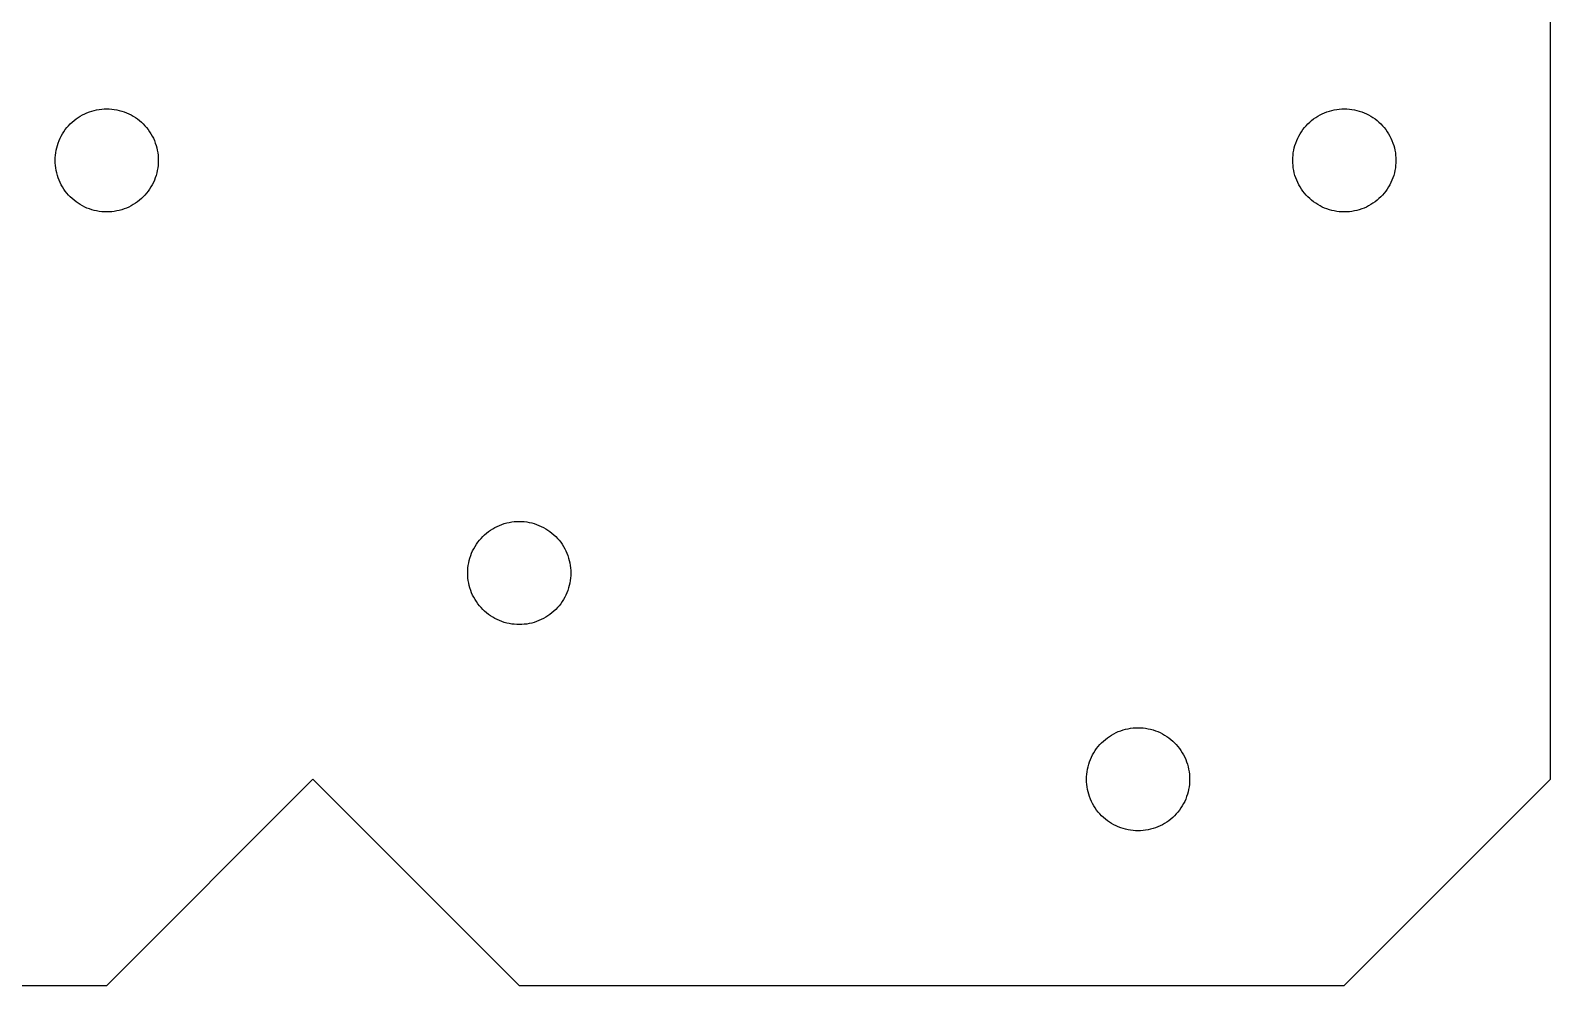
# Model space of a CAD drawing. Header units: metres. Extents: x -12 to 36, y -12 to 36.
# Drawn here: x 6.52 to 36, y -12 to 6.52 of the extents above; entities that cross this region are included whole.
import ezdxf

# ---------------------------------------------------------------- set-up
doc = ezdxf.new("R2010")
doc.units = ezdxf.units.M

msp = doc.modelspace()

# ---------------------------------------------------------------- linework, layer by layer
for p, q in [((36, -8), (36, 8)), ((7.29289, 4.70709), (7.32843, 4.74094)), ((7.32843, 4.74094), (7.3656, 4.77301)), ((7.3656, 4.77301), (7.4043, 4.80321)), ((7.4043, 4.80321), (7.44443, 4.83147)), ((7.44443, 4.83147), (7.48589, 4.85773)), ((7.48589, 4.85773), (7.52859, 4.88191)), ((7.52859, 4.88191), (7.57243, 4.90398)), ((7.57243, 4.90398), (7.61731, 4.92387)), ((7.61731, 4.92387), (7.6631, 4.94154)), ((7.6631, 4.94154), (7.7097, 4.95694)), ((7.7097, 4.95694), (7.75702, 4.97002)), ((7.75702, 4.97002), (7.8049, 4.98077)), ((7.8049, 4.98077), (7.85326, 4.98917)), ((7.85326, 4.98917), (7.90198, 4.99518)), ((7.90198, 4.99518), (7.95093, 4.99879)), ((7.95093, 4.99879), (8, 5)), ((8, 5), (8.04906, 4.99879)), ((8.04906, 4.99879), (8.09801, 4.99518)), ((8.09801, 4.99518), (8.14673, 4.98917)), ((8.14673, 4.98917), (8.19508, 4.98077)), ((8.19508, 4.98077), (8.24297, 4.97002)), ((8.24297, 4.97002), (8.29028, 4.95694)), ((8.29028, 4.95694), (8.33688, 4.94154)), ((8.33688, 4.94154), (8.38268, 4.92387)), ((8.38268, 4.92387), (8.42755, 4.90398)), ((8.42755, 4.90398), (8.47139, 4.88191)), ((8.47139, 4.88191), (8.5141, 4.85773)), ((8.5141, 4.85773), (8.55556, 4.83147)), ((8.55556, 4.83147), (8.59569, 4.80321)), ((8.59569, 4.80321), (8.63438, 4.77301)), ((8.63438, 4.77301), (8.67155, 4.74094)), ((8.67155, 4.74094), (8.70709, 4.70709)), ((31.2929, 4.70709), (31.3284, 4.74094)), ((31.3284, 4.74094), (31.3656, 4.77301)), ((31.3656, 4.77301), (31.4043, 4.80321)), ((31.4043, 4.80321), (31.4444, 4.83147)), ((31.4444, 4.83147), (31.4859, 4.85773)), ((31.4859, 4.85773), (31.5286, 4.88191)), ((31.5286, 4.88191), (31.5724, 4.90398)), ((31.5724, 4.90398), (31.6173, 4.92387)), ((31.6173, 4.92387), (31.6631, 4.94154)), ((31.6631, 4.94154), (31.7097, 4.95694)), ((31.7097, 4.95694), (31.757, 4.97002)), ((31.757, 4.97002), (31.8049, 4.98077)), ((31.8049, 4.98077), (31.8533, 4.98917)), ((31.8533, 4.98917), (31.902, 4.99518)), ((31.902, 4.99518), (31.9509, 4.99879)), ((31.9509, 4.99879), (32, 5)), ((32, 5), (32.0491, 4.99879)), ((32.0491, 4.99879), (32.098, 4.99518)), ((32.098, 4.99518), (32.1467, 4.98917)), ((32.1467, 4.98917), (32.1951, 4.98077)), ((32.1951, 4.98077), (32.243, 4.97002)), ((32.243, 4.97002), (32.2903, 4.95694)), ((32.2903, 4.95694), (32.3369, 4.94154)), ((32.3369, 4.94154), (32.3827, 4.92387)), ((32.3827, 4.92387), (32.4276, 4.90398)), ((32.4276, 4.90398), (32.4714, 4.88191)), ((32.4714, 4.88191), (32.5141, 4.85773)), ((32.5141, 4.85773), (32.5556, 4.83147)), ((32.5556, 4.83147), (32.5957, 4.80321)), ((32.5957, 4.80321), (32.6344, 4.77301)), ((32.6344, 4.77301), (32.6716, 4.74094)), ((32.6716, 4.74094), (32.7071, 4.70709)), ((7.07611, 4.38268), (7.09601, 4.42755)), ((7.09601, 4.42755), (7.11807, 4.47139)), ((7.11807, 4.47139), (7.14226, 4.5141)), ((7.14226, 4.5141), (7.16852, 4.55556)), ((7.16852, 4.55556), (7.19678, 4.59569)), ((7.19678, 4.59569), (7.22697, 4.63438)), ((7.22697, 4.63438), (7.25905, 4.67155)), ((7.25905, 4.67155), (7.29289, 4.70709)), ((8.70709, 4.70709), (8.74094, 4.67155)), ((8.74094, 4.67155), (8.77301, 4.63438)), ((8.77301, 4.63438), (8.80321, 4.59569)), ((8.80321, 4.59569), (8.83147, 4.55556)), ((8.83147, 4.55556), (8.85773, 4.5141)), ((8.85773, 4.5141), (8.88191, 4.47139)), ((8.88191, 4.47139), (8.90398, 4.42755)), ((8.90398, 4.42755), (8.92387, 4.38268)), ((31.0761, 4.38268), (31.096, 4.42755)), ((31.096, 4.42755), (31.1181, 4.47139)), ((31.1181, 4.47139), (31.1423, 4.5141)), ((31.1423, 4.5141), (31.1685, 4.55556)), ((31.1685, 4.55556), (31.1968, 4.59569)), ((31.1968, 4.59569), (31.227, 4.63438)), ((31.227, 4.63438), (31.259, 4.67155)), ((31.259, 4.67155), (31.2929, 4.70709)), ((32.7071, 4.70709), (32.741, 4.67155)), ((32.741, 4.67155), (32.773, 4.63438)), ((32.773, 4.63438), (32.8032, 4.59569)), ((32.8032, 4.59569), (32.8315, 4.55556)), ((32.8315, 4.55556), (32.8577, 4.5141)), ((32.8577, 4.5141), (32.8819, 4.47139)), ((32.8819, 4.47139), (32.904, 4.42755)), ((32.904, 4.42755), (32.9239, 4.38268)), ((7.00481, 4.09801), (7.01082, 4.14673)), ((7.01082, 4.14673), (7.01921, 4.19508)), ((7.01921, 4.19508), (7.02997, 4.24297)), ((7.02997, 4.24297), (7.04305, 4.29028)), ((7.04305, 4.29028), (7.05844, 4.33688)), ((7.05844, 4.33688), (7.07611, 4.38268)), ((8.92387, 4.38268), (8.94154, 4.33688)), ((8.94154, 4.33688), (8.95694, 4.29028)), ((8.95694, 4.29028), (8.97002, 4.24297)), ((8.97002, 4.24297), (8.98077, 4.19508)), ((8.98077, 4.19508), (8.98917, 4.14673)), ((8.98917, 4.14673), (8.99518, 4.09801)), ((31.0048, 4.09801), (31.0108, 4.14673)), ((31.0108, 4.14673), (31.0192, 4.19508)), ((31.0192, 4.19508), (31.03, 4.24297)), ((31.03, 4.24297), (31.0431, 4.29028)), ((31.0431, 4.29028), (31.0585, 4.33688)), ((31.0585, 4.33688), (31.0761, 4.38268)), ((32.9239, 4.38268), (32.9415, 4.33688)), ((32.9415, 4.33688), (32.9569, 4.29028)), ((32.9569, 4.29028), (32.97, 4.24297)), ((32.97, 4.24297), (32.9808, 4.19508)), ((32.9808, 4.19508), (32.9892, 4.14673)), ((32.9892, 4.14673), (32.9952, 4.09801)), ((7, 4), (7.00119, 4.04906)), ((7.00119, 3.95093), (7, 4)), ((7.00119, 4.04906), (7.00481, 4.09801)), ((7.00481, 3.90198), (7.00119, 3.95093)), ((7.01082, 3.85326), (7.00481, 3.90198)), ((7.01921, 3.8049), (7.01082, 3.85326)), ((8.98917, 3.85326), (8.98077, 3.8049)), ((8.99518, 3.90198), (8.98917, 3.85326)), ((8.99518, 4.09801), (8.99879, 4.04906)), ((8.99879, 3.95093), (8.99518, 3.90198)), ((8.99879, 4.04906), (9, 4)), ((9, 4), (8.99879, 3.95093)), ((31, 4), (31.0012, 4.04906)), ((31.0012, 3.95093), (31, 4)), ((31.0012, 4.04906), (31.0048, 4.09801)), ((31.0048, 3.90198), (31.0012, 3.95093)), ((31.0108, 3.85326), (31.0048, 3.90198)), ((31.0192, 3.8049), (31.0108, 3.85326)), ((32.9892, 3.85326), (32.9808, 3.8049)), ((32.9952, 3.90198), (32.9892, 3.85326)), ((32.9952, 4.09801), (32.9988, 4.04906)), ((32.9988, 3.95093), (32.9952, 3.90198)), ((32.9988, 4.04906), (33, 4)), ((33, 4), (32.9988, 3.95093)), ((7.02997, 3.75702), (7.01921, 3.8049)), ((7.04305, 3.7097), (7.02997, 3.75702)), ((7.05844, 3.6631), (7.04305, 3.7097)), ((7.07611, 3.61731), (7.05844, 3.6631)), ((7.09601, 3.57243), (7.07611, 3.61731)), ((7.11807, 3.52859), (7.09601, 3.57243)), ((8.90398, 3.57243), (8.88191, 3.52859)), ((8.92387, 3.61731), (8.90398, 3.57243)), ((8.94154, 3.6631), (8.92387, 3.61731)), ((8.95694, 3.7097), (8.94154, 3.6631)), ((8.97002, 3.75702), (8.95694, 3.7097)), ((8.98077, 3.8049), (8.97002, 3.75702)), ((31.03, 3.75702), (31.0192, 3.8049)), ((31.0431, 3.7097), (31.03, 3.75702)), ((31.0585, 3.6631), (31.0431, 3.7097)), ((31.0761, 3.61731), (31.0585, 3.6631)), ((31.096, 3.57243), (31.0761, 3.61731)), ((31.1181, 3.52859), (31.096, 3.57243)), ((32.904, 3.57243), (32.8819, 3.52859)), ((32.9239, 3.61731), (32.904, 3.57243)), ((32.9415, 3.6631), (32.9239, 3.61731)), ((32.9569, 3.7097), (32.9415, 3.6631)), ((32.97, 3.75702), (32.9569, 3.7097)), ((32.9808, 3.8049), (32.97, 3.75702)), ((7.14226, 3.48589), (7.11807, 3.52859)), ((7.16852, 3.44443), (7.14226, 3.48589)), ((7.19678, 3.4043), (7.16852, 3.44443)), ((7.22697, 3.3656), (7.19678, 3.4043)), ((7.25905, 3.32843), (7.22697, 3.3656)), ((7.29289, 3.29289), (7.25905, 3.32843)), ((7.32843, 3.25905), (7.29289, 3.29289)), ((7.3656, 3.22697), (7.32843, 3.25905)), ((8.67155, 3.25905), (8.63438, 3.22697)), ((8.70709, 3.29289), (8.67155, 3.25905)), ((8.74094, 3.32843), (8.70709, 3.29289)), ((8.77301, 3.3656), (8.74094, 3.32843)), ((8.80321, 3.4043), (8.77301, 3.3656)), ((8.83147, 3.44443), (8.80321, 3.4043)), ((8.85773, 3.48589), (8.83147, 3.44443)), ((8.88191, 3.52859), (8.85773, 3.48589)), ((31.1423, 3.48589), (31.1181, 3.52859)), ((31.1685, 3.44443), (31.1423, 3.48589)), ((31.1968, 3.4043), (31.1685, 3.44443)), ((31.227, 3.3656), (31.1968, 3.4043)), ((31.259, 3.32843), (31.227, 3.3656)), ((31.2929, 3.29289), (31.259, 3.32843)), ((31.3284, 3.25905), (31.2929, 3.29289)), ((31.3656, 3.22697), (31.3284, 3.25905)), ((32.6716, 3.25905), (32.6344, 3.22697)), ((32.7071, 3.29289), (32.6716, 3.25905)), ((32.741, 3.32843), (32.7071, 3.29289)), ((32.773, 3.3656), (32.741, 3.32843)), ((32.8032, 3.4043), (32.773, 3.3656)), ((32.8315, 3.44443), (32.8032, 3.4043)), ((32.8577, 3.48589), (32.8315, 3.44443)), ((32.8819, 3.52859), (32.8577, 3.48589)), ((7.4043, 3.19678), (7.3656, 3.22697)), ((7.44443, 3.16852), (7.4043, 3.19678)), ((7.48589, 3.14226), (7.44443, 3.16852)), ((7.52859, 3.11807), (7.48589, 3.14226)), ((7.57243, 3.09601), (7.52859, 3.11807)), ((7.61731, 3.07611), (7.57243, 3.09601)), ((7.6631, 3.05844), (7.61731, 3.07611)), ((7.7097, 3.04305), (7.6631, 3.05844)), ((7.75702, 3.02997), (7.7097, 3.04305)), ((7.8049, 3.01921), (7.75702, 3.02997)), ((7.85326, 3.01082), (7.8049, 3.01921)), ((7.90198, 3.00481), (7.85326, 3.01082)), ((7.95093, 3.00119), (7.90198, 3.00481)), ((8, 3), (7.95093, 3.00119)), ((8.04906, 3.00119), (8, 3)), ((8.09801, 3.00481), (8.04906, 3.00119)), ((8.14673, 3.01082), (8.09801, 3.00481)), ((8.19508, 3.01921), (8.14673, 3.01082)), ((8.24297, 3.02997), (8.19508, 3.01921)), ((8.29028, 3.04305), (8.24297, 3.02997)), ((8.33688, 3.05844), (8.29028, 3.04305)), ((8.38268, 3.07611), (8.33688, 3.05844)), ((8.42755, 3.09601), (8.38268, 3.07611)), ((8.47139, 3.11807), (8.42755, 3.09601)), ((8.5141, 3.14226), (8.47139, 3.11807)), ((8.55556, 3.16852), (8.5141, 3.14226)), ((8.59569, 3.19678), (8.55556, 3.16852)), ((8.63438, 3.22697), (8.59569, 3.19678)), ((31.4043, 3.19678), (31.3656, 3.22697)), ((31.4444, 3.16852), (31.4043, 3.19678)), ((31.4859, 3.14226), (31.4444, 3.16852)), ((31.5286, 3.11807), (31.4859, 3.14226)), ((31.5724, 3.09601), (31.5286, 3.11807)), ((31.6173, 3.07611), (31.5724, 3.09601)), ((31.6631, 3.05844), (31.6173, 3.07611)), ((31.7097, 3.04305), (31.6631, 3.05844)), ((31.757, 3.02997), (31.7097, 3.04305)), ((31.8049, 3.01921), (31.757, 3.02997)), ((31.8533, 3.01082), (31.8049, 3.01921)), ((31.902, 3.00481), (31.8533, 3.01082)), ((31.9509, 3.00119), (31.902, 3.00481)), ((32, 3), (31.9509, 3.00119)), ((32.0491, 3.00119), (32, 3)), ((32.098, 3.00481), (32.0491, 3.00119)), ((32.1467, 3.01082), (32.098, 3.00481)), ((32.1951, 3.01921), (32.1467, 3.01082)), ((32.243, 3.02997), (32.1951, 3.01921)), ((32.2903, 3.04305), (32.243, 3.02997)), ((32.3369, 3.05844), (32.2903, 3.04305)), ((32.3827, 3.07611), (32.3369, 3.05844)), ((32.4276, 3.09601), (32.3827, 3.07611)), ((32.4714, 3.11807), (32.4276, 3.09601)), ((32.5141, 3.14226), (32.4714, 3.11807)), ((32.5556, 3.16852), (32.5141, 3.14226)), ((32.5957, 3.19678), (32.5556, 3.16852)), ((32.6344, 3.22697), (32.5957, 3.19678)), ((15.3284, -3.25905), (15.3656, -3.22697)), ((15.3656, -3.22697), (15.4043, -3.19678)), ((15.4043, -3.19678), (15.4444, -3.16852)), ((15.4444, -3.16852), (15.4859, -3.14226)), ((15.4859, -3.14226), (15.5286, -3.11807)), ((15.5286, -3.11807), (15.5724, -3.09601)), ((15.5724, -3.09601), (15.6173, -3.07611)), ((15.6173, -3.07611), (15.6631, -3.05844)), ((15.6631, -3.05844), (15.7097, -3.04305)), ((15.7097, -3.04305), (15.757, -3.02997)), ((15.757, -3.02997), (15.8049, -3.01921)), ((15.8049, -3.01921), (15.8533, -3.01082)), ((15.8533, -3.01082), (15.902, -3.00481)), ((15.902, -3.00481), (15.9509, -3.00119)), ((15.9509, -3.00119), (16, -3)), ((16, -3), (16.0491, -3.00119)), ((16.0491, -3.00119), (16.098, -3.00481)), ((16.098, -3.00481), (16.1467, -3.01082)), ((16.1467, -3.01082), (16.1951, -3.01921)), ((16.1951, -3.01921), (16.243, -3.02997)), ((16.243, -3.02997), (16.2903, -3.04305)), ((16.2903, -3.04305), (16.3369, -3.05844)), ((16.3369, -3.05844), (16.3827, -3.07611)), ((16.3827, -3.07611), (16.4276, -3.09601)), ((16.4276, -3.09601), (16.4714, -3.11807)), ((16.4714, -3.11807), (16.5141, -3.14226)), ((16.5141, -3.14226), (16.5556, -3.16852)), ((16.5556, -3.16852), (16.5957, -3.19678)), ((16.5957, -3.19678), (16.6344, -3.22697)), ((16.6344, -3.22697), (16.6716, -3.25905)), ((15.096, -3.57243), (15.1181, -3.52859)), ((15.1181, -3.52859), (15.1423, -3.48589)), ((15.1423, -3.48589), (15.1685, -3.44443)), ((15.1685, -3.44443), (15.1968, -3.4043)), ((15.1968, -3.4043), (15.227, -3.3656)), ((15.227, -3.3656), (15.259, -3.32843)), ((15.259, -3.32843), (15.2929, -3.29289)), ((15.2929, -3.29289), (15.3284, -3.25905)), ((16.6716, -3.25905), (16.7071, -3.29289)), ((16.7071, -3.29289), (16.741, -3.32843)), ((16.741, -3.32843), (16.773, -3.3656)), ((16.773, -3.3656), (16.8032, -3.4043)), ((16.8032, -3.4043), (16.8315, -3.44443)), ((16.8315, -3.44443), (16.8577, -3.48589)), ((16.8577, -3.48589), (16.8819, -3.52859)), ((16.8819, -3.52859), (16.904, -3.57243)), ((15.0108, -3.85326), (15.0192, -3.8049)), ((15.0192, -3.8049), (15.03, -3.75702)), ((15.03, -3.75702), (15.0431, -3.7097)), ((15.0431, -3.7097), (15.0585, -3.6631)), ((15.0585, -3.6631), (15.0761, -3.61731)), ((15.0761, -3.61731), (15.096, -3.57243)), ((16.904, -3.57243), (16.9239, -3.61731)), ((16.9239, -3.61731), (16.9415, -3.6631)), ((16.9415, -3.6631), (16.9569, -3.7097)), ((16.9569, -3.7097), (16.97, -3.75702)), ((16.97, -3.75702), (16.9808, -3.8049)), ((16.9808, -3.8049), (16.9892, -3.85326)), ((15, -4), (15.0012, -3.95093)), ((15.0012, -4.04906), (15, -4)), ((15.0012, -3.95093), (15.0048, -3.90198)), ((15.0048, -4.09801), (15.0012, -4.04906)), ((15.0048, -3.90198), (15.0108, -3.85326)), ((15.0108, -4.14673), (15.0048, -4.09801)), ((16.9892, -3.85326), (16.9952, -3.90198)), ((16.9952, -4.09801), (16.9892, -4.14673)), ((16.9952, -3.90198), (16.9988, -3.95093)), ((16.9988, -4.04906), (16.9952, -4.09801)), ((16.9988, -3.95093), (17, -4)), ((17, -4), (16.9988, -4.04906)), ((15.0192, -4.19508), (15.0108, -4.14673)), ((15.03, -4.24297), (15.0192, -4.19508)), ((15.0431, -4.29028), (15.03, -4.24297)), ((15.0585, -4.33688), (15.0431, -4.29028)), ((15.0761, -4.38268), (15.0585, -4.33688)), ((15.096, -4.42755), (15.0761, -4.38268)), ((16.9239, -4.38268), (16.904, -4.42755)), ((16.9415, -4.33688), (16.9239, -4.38268)), ((16.9569, -4.29028), (16.9415, -4.33688)), ((16.97, -4.24297), (16.9569, -4.29028)), ((16.9808, -4.19508), (16.97, -4.24297)), ((16.9892, -4.14673), (16.9808, -4.19508)), ((15.1181, -4.47139), (15.096, -4.42755)), ((15.1423, -4.5141), (15.1181, -4.47139)), ((15.1685, -4.55556), (15.1423, -4.5141)), ((15.1968, -4.59569), (15.1685, -4.55556)), ((15.227, -4.63438), (15.1968, -4.59569)), ((15.259, -4.67155), (15.227, -4.63438)), ((15.2929, -4.70709), (15.259, -4.67155)), ((15.3284, -4.74094), (15.2929, -4.70709)), ((16.7071, -4.70709), (16.6716, -4.74094)), ((16.741, -4.67155), (16.7071, -4.70709)), ((16.773, -4.63438), (16.741, -4.67155)), ((16.8032, -4.59569), (16.773, -4.63438)), ((16.8315, -4.55556), (16.8032, -4.59569)), ((16.8577, -4.5141), (16.8315, -4.55556)), ((16.8819, -4.47139), (16.8577, -4.5141)), ((16.904, -4.42755), (16.8819, -4.47139)), ((15.3656, -4.77301), (15.3284, -4.74094)), ((15.4043, -4.80321), (15.3656, -4.77301)), ((15.4444, -4.83147), (15.4043, -4.80321)), ((15.4859, -4.85773), (15.4444, -4.83147)), ((15.5286, -4.88191), (15.4859, -4.85773)), ((15.5724, -4.90398), (15.5286, -4.88191)), ((15.6173, -4.92387), (15.5724, -4.90398)), ((15.6631, -4.94154), (15.6173, -4.92387)), ((15.7097, -4.95694), (15.6631, -4.94154)), ((15.757, -4.97002), (15.7097, -4.95694)), ((15.8049, -4.98077), (15.757, -4.97002)), ((15.8533, -4.98917), (15.8049, -4.98077)), ((15.902, -4.99518), (15.8533, -4.98917)), ((15.9509, -4.99879), (15.902, -4.99518)), ((16, -5), (15.9509, -4.99879)), ((16.0491, -4.99879), (16, -5)), ((16.098, -4.99518), (16.0491, -4.99879)), ((16.1467, -4.98917), (16.098, -4.99518)), ((16.1951, -4.98077), (16.1467, -4.98917)), ((16.243, -4.97002), (16.1951, -4.98077)), ((16.2903, -4.95694), (16.243, -4.97002)), ((16.3369, -4.94154), (16.2903, -4.95694)), ((16.3827, -4.92387), (16.3369, -4.94154)), ((16.4276, -4.90398), (16.3827, -4.92387)), ((16.4714, -4.88191), (16.4276, -4.90398)), ((16.5141, -4.85773), (16.4714, -4.88191)), ((16.5556, -4.83147), (16.5141, -4.85773)), ((16.5957, -4.80321), (16.5556, -4.83147)), ((16.6344, -4.77301), (16.5957, -4.80321)), ((16.6716, -4.74094), (16.6344, -4.77301)), ((27.6173, -7.07611), (27.6631, -7.05844)), ((27.6631, -7.05844), (27.7097, -7.04305)), ((27.7097, -7.04305), (27.757, -7.02997)), ((27.757, -7.02997), (27.8049, -7.01921)), ((27.8049, -7.01921), (27.8533, -7.01082)), ((27.8533, -7.01082), (27.902, -7.00481)), ((27.902, -7.00481), (27.9509, -7.00119)), ((27.9509, -7.00119), (28, -7)), ((28, -7), (28.0491, -7.00119)), ((28.0491, -7.00119), (28.098, -7.00481)), ((28.098, -7.00481), (28.1467, -7.01082)), ((28.1467, -7.01082), (28.1951, -7.01921)), ((28.1951, -7.01921), (28.243, -7.02997)), ((28.243, -7.02997), (28.2903, -7.04305)), ((28.2903, -7.04305), (28.3369, -7.05844)), ((28.3369, -7.05844), (28.3827, -7.07611)), ((27.1968, -7.4043), (27.227, -7.3656)), ((27.227, -7.3656), (27.259, -7.32843)), ((27.259, -7.32843), (27.2929, -7.29289)), ((27.2929, -7.29289), (27.3284, -7.25905)), ((27.3284, -7.25905), (27.3656, -7.22697)), ((27.3656, -7.22697), (27.4043, -7.19678)), ((27.4043, -7.19678), (27.4444, -7.16852)), ((27.4444, -7.16852), (27.4859, -7.14226)), ((27.4859, -7.14226), (27.5286, -7.11807)), ((27.5286, -7.11807), (27.5724, -7.09601)), ((27.5724, -7.09601), (27.6173, -7.07611)), ((28.3827, -7.07611), (28.4276, -7.09601)), ((28.4276, -7.09601), (28.4714, -7.11807)), ((28.4714, -7.11807), (28.5141, -7.14226)), ((28.5141, -7.14226), (28.5556, -7.16852)), ((28.5556, -7.16852), (28.5957, -7.19678)), ((28.5957, -7.19678), (28.6344, -7.22697)), ((28.6344, -7.22697), (28.6716, -7.25905)), ((28.6716, -7.25905), (28.7071, -7.29289)), ((28.7071, -7.29289), (28.741, -7.32843)), ((28.741, -7.32843), (28.773, -7.3656)), ((28.773, -7.3656), (28.8032, -7.4043)), ((27.0431, -7.7097), (27.0585, -7.6631)), ((27.0585, -7.6631), (27.0761, -7.61731)), ((27.0761, -7.61731), (27.096, -7.57243)), ((27.096, -7.57243), (27.1181, -7.52859)), ((27.1181, -7.52859), (27.1423, -7.48589)), ((27.1423, -7.48589), (27.1685, -7.44443)), ((27.1685, -7.44443), (27.1968, -7.4043)), ((28.8032, -7.4043), (28.8315, -7.44443)), ((28.8315, -7.44443), (28.8577, -7.48589)), ((28.8577, -7.48589), (28.8819, -7.52859)), ((28.8819, -7.52859), (28.904, -7.57243)), ((28.904, -7.57243), (28.9239, -7.61731)), ((28.9239, -7.61731), (28.9415, -7.6631)), ((28.9415, -7.6631), (28.9569, -7.7097)), ((27, -8), (27.0012, -7.95093)), ((27.0012, -7.95093), (27.0048, -7.90198)), ((27.0048, -7.90198), (27.0108, -7.85326)), ((27.0108, -7.85326), (27.0192, -7.8049)), ((27.0192, -7.8049), (27.03, -7.75702)), ((27.03, -7.75702), (27.0431, -7.7097)), ((28.9569, -7.7097), (28.97, -7.75702)), ((28.97, -7.75702), (28.9808, -7.8049)), ((28.9808, -7.8049), (28.9892, -7.85326)), ((28.9892, -7.85326), (28.9952, -7.90198)), ((28.9952, -7.90198), (28.9988, -7.95093)), ((28.9988, -7.95093), (29, -8)), ((8, -12), (12, -8)), ((12, -8), (16, -12)), ((27.0012, -8.04906), (27, -8)), ((27.0048, -8.09801), (27.0012, -8.04906)), ((27.0108, -8.14673), (27.0048, -8.09801)), ((27.0192, -8.19508), (27.0108, -8.14673)), ((27.03, -8.24297), (27.0192, -8.19508)), ((27.0431, -8.29028), (27.03, -8.24297)), ((28.97, -8.24297), (28.9569, -8.29028)), ((28.9808, -8.19508), (28.97, -8.24297)), ((28.9892, -8.14673), (28.9808, -8.19508)), ((28.9952, -8.09801), (28.9892, -8.14673)), ((28.9988, -8.04906), (28.9952, -8.09801)), ((29, -8), (28.9988, -8.04906)), ((32, -12), (36, -8)), ((27.0585, -8.33688), (27.0431, -8.29028)), ((27.0761, -8.38268), (27.0585, -8.33688)), ((27.096, -8.42755), (27.0761, -8.38268)), ((27.1181, -8.47139), (27.096, -8.42755)), ((27.1423, -8.5141), (27.1181, -8.47139)), ((27.1685, -8.55556), (27.1423, -8.5141)), ((28.8577, -8.5141), (28.8315, -8.55556)), ((28.8819, -8.47139), (28.8577, -8.5141)), ((28.904, -8.42755), (28.8819, -8.47139)), ((28.9239, -8.38268), (28.904, -8.42755)), ((28.9415, -8.33688), (28.9239, -8.38268)), ((28.9569, -8.29028), (28.9415, -8.33688)), ((27.1968, -8.59569), (27.1685, -8.55556)), ((27.227, -8.63438), (27.1968, -8.59569)), ((27.259, -8.67155), (27.227, -8.63438)), ((27.2929, -8.70709), (27.259, -8.67155)), ((27.3284, -8.74094), (27.2929, -8.70709)), ((27.3656, -8.77301), (27.3284, -8.74094)), ((27.4043, -8.80321), (27.3656, -8.77301)), ((27.4444, -8.83147), (27.4043, -8.80321)), ((27.4859, -8.85773), (27.4444, -8.83147)), ((28.5556, -8.83147), (28.5141, -8.85773)), ((28.5957, -8.80321), (28.5556, -8.83147)), ((28.6344, -8.77301), (28.5957, -8.80321)), ((28.6716, -8.74094), (28.6344, -8.77301)), ((28.7071, -8.70709), (28.6716, -8.74094)), ((28.741, -8.67155), (28.7071, -8.70709)), ((28.773, -8.63438), (28.741, -8.67155)), ((28.8032, -8.59569), (28.773, -8.63438)), ((28.8315, -8.55556), (28.8032, -8.59569)), ((27.5286, -8.88191), (27.4859, -8.85773)), ((27.5724, -8.90398), (27.5286, -8.88191)), ((27.6173, -8.92387), (27.5724, -8.90398)), ((27.6631, -8.94154), (27.6173, -8.92387)), ((27.7097, -8.95694), (27.6631, -8.94154)), ((27.757, -8.97002), (27.7097, -8.95694)), ((27.8049, -8.98077), (27.757, -8.97002)), ((27.8533, -8.98917), (27.8049, -8.98077)), ((27.902, -8.99518), (27.8533, -8.98917)), ((27.9509, -8.99879), (27.902, -8.99518)), ((28, -9), (27.9509, -8.99879)), ((28.0491, -8.99879), (28, -9)), ((28.098, -8.99518), (28.0491, -8.99879)), ((28.1467, -8.98917), (28.098, -8.99518)), ((28.1951, -8.98077), (28.1467, -8.98917)), ((28.243, -8.97002), (28.1951, -8.98077)), ((28.2903, -8.95694), (28.243, -8.97002)), ((28.3369, -8.94154), (28.2903, -8.95694)), ((28.3827, -8.92387), (28.3369, -8.94154)), ((28.4276, -8.90398), (28.3827, -8.92387)), ((28.4714, -8.88191), (28.4276, -8.90398)), ((28.5141, -8.85773), (28.4714, -8.88191)), ((-8, -12), (8, -12)), ((16, -12), (32, -12))]:
    msp.add_line(p, q)

doc.saveas('drawing.dxf')
